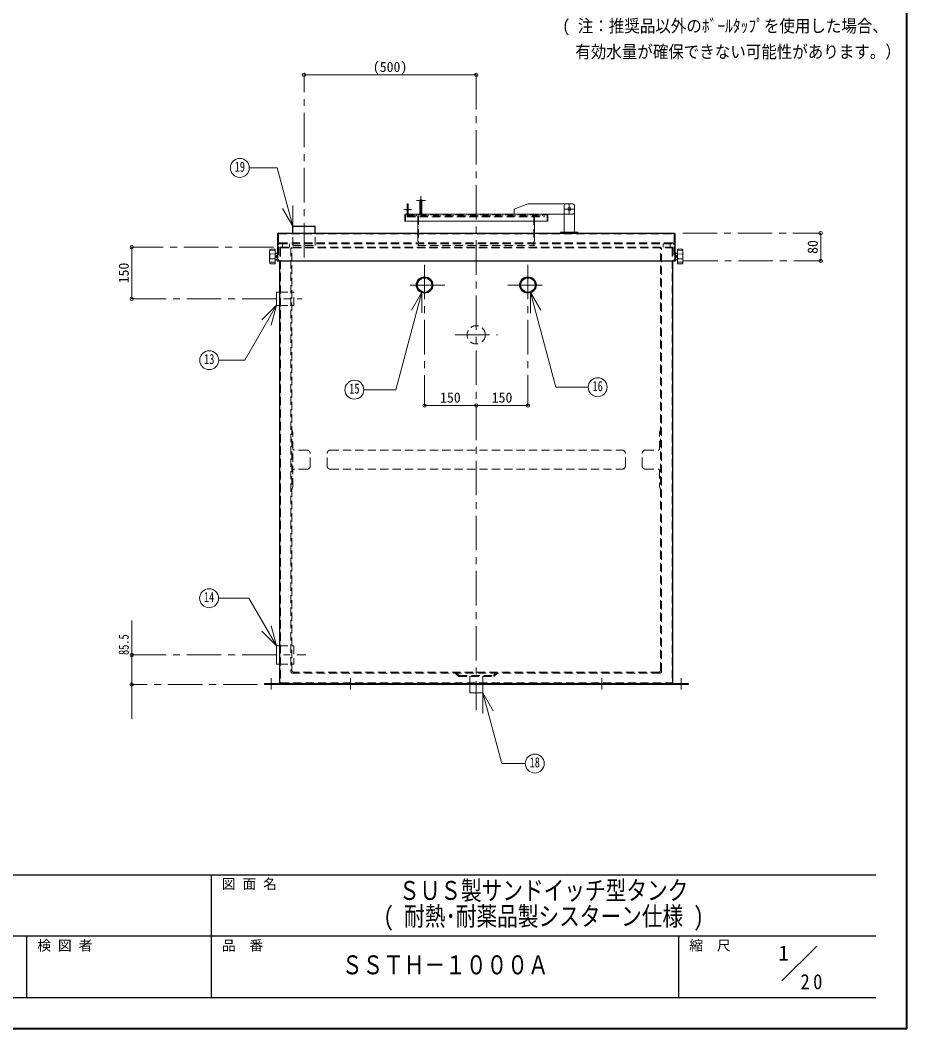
# Model space of a CAD drawing. Units: millimetres at full size, sheet at 1:20. Extents: x -4246 to 3854, y -2716 to 2904.
# Drawn here: x 1280 to 3854, y -2716 to 212 of the extents above; entities that cross this region are included whole.
import ezdxf
from ezdxf.enums import TextEntityAlignment as Align

# ---------------------------------------------------------------- set-up
doc = ezdxf.new("R2010")
doc.units = ezdxf.units.MM
doc.header["$LTSCALE"] = 20
doc.header["$PDMODE"] = 32
doc.header["$PDSIZE"] = 10
doc.linetypes.add('CHAIN1', pattern=[8, 5, -1, 1, -1])
doc.linetypes.add('DASHED1', pattern=[1.8, 1.2, -0.6])
doc.layers.add('0-0', color=7, linetype='Continuous', lineweight=9)
doc.styles.add('ＭＳ ゴシック', font='')
doc.styles.get('ＭＳ ゴシック').set_extended_font_data('MS Gothic')

msp = doc.modelspace()

# ---------------------------------------------------------------- linework, layer by layer
at = {"layer": '0-0', "color": 1, "lineweight": 40}
for q in [(3854.4, 2903.83), (-4245.6, -2716.17)]:
    msp.add_line((3854.4, -2716.17), q, dxfattribs=at)
at = {"layer": '0-0', "color": 4, "linetype": 'CHAIN1'}
for p, q in [((2104.4, -476.67), (2104.4, 53.33)), ((2604.4, 53.33), (2604.4, -1790.67)), ((2430.9, -311.17), (2456.9, -311.17)), ((2443.9, -298.17), (2443.9, -351.17)), ((2416.9, -337.17), (2393.9, -337.17)), ((2860.9, -336.17), (2887.9, -336.17)), ((2874.4, -322.67), (2874.4, -349.67)), ((3203.9, -406.17), (3604.4, -406.17)), ((2015.9, -446.67), (1604.4, -446.67)), ((3205.9, -486.17), (3604.4, -486.17)), ((2454.4, -498.17), (2454.4, -906.67)), ((2754.4, -498.17), (2754.4, -906.67)), ((2512.9, -556.67), (2395.9, -556.67)), ((2695.9, -556.67), (2812.9, -556.67)), ((1604.4, -596.67), (2099.4, -596.67)), ((2542.9, -701.17), (2665.9, -701.17)), ((1604.4, -1630.67), (2109.4, -1630.67)), ((2009.4, -1698.17), (2009.4, -1731.17)), ((2239.4, -1698.17), (2239.4, -1731.17)), ((2969.4, -1698.17), (2969.4, -1731.17)), ((3199.4, -1698.17), (3199.4, -1731.17)), ((1969.4, -1716.17), (1604.4, -1716.17))]:
    msp.add_line(p, q, dxfattribs=at)
at = {"layer": '0-0', "color": 4}
for p, q in [((2604.4, 53.33), (2104.4, 53.33)), ((2714.4, -336.17), (2754.4, -321.17)), ((2754.4, -321.17), (2864.4, -321.17)), ((2714.4, -336.17), (2714.4, -351.17)), ((2809.9, -351.17), (2859.4, -351.17)), ((2434.9, -371.17), (2434.9, -406.17)), ((2773.9, -371.17), (2773.9, -406.17)), ((3604.4, -406.17), (3604.4, -486.17)), ((1604.4, -446.67), (1604.4, -596.67)), ((2454.4, -906.67), (2604.4, -906.67)), ((2604.4, -906.67), (2754.4, -906.67)), ((1604.4, -1530.67), (1604.4, -1816.17))]:
    msp.add_line(p, q, dxfattribs=at)
at = {"layer": '0-0', "lineweight": 18}
for p, q in [((2026.71, -216.5), (1945.66, -216.5)), ((2072.11, -385.94), (2026.71, -216.5)), ((2403.9, -321.17), (2403.9, -351.17)), ((2440.9, -311.17), (2440.9, -351.17)), ((2446.9, -311.17), (2446.9, -351.17)), ((2884.4, -321.17), (2864.4, -321.17)), ((2072.11, -385.94), (2042.11, -333.98)), ((2072.11, -385.94), (2072.11, -325.94)), ((2398.9, -351.17), (2809.9, -351.17)), ((2859.4, -326.17), (2859.4, -404.17)), ((2889.4, -326.17), (2889.4, -404.17)), ((2396.9, -353.17), (2396.9, -371.17)), ((2396.9, -371.17), (2811.9, -371.17)), ((2811.9, -353.17), (2811.9, -371.17)), ((2004.4, -484.91), (2004.4, -462.44)), ((2004.41, -461.91), (2004.8, -454.53)), ((2020.4, -456.74), (2005.85, -457.22)), ((2020.4, -466.82), (2005.85, -466.33)), ((2019.88, -452.21), (2006.73, -452.63)), ((2020.4, -494.64), (2020.4, -452.71)), ((2025.94, -464.14), (2020.4, -463.67)), ((2026.4, -461.17), (2027.9, -461.17)), ((2026.4, -461.17), (2026.4, -486.17)), ((3182.4, -461.17), (3180.9, -461.17)), ((3182.86, -464.14), (3188.4, -463.67)), ((3188.4, -494.64), (3188.4, -452.71)), ((3188.4, -456.74), (3202.94, -457.22)), ((3188.4, -466.82), (3202.94, -466.33)), ((3188.91, -452.21), (3202.06, -452.63)), ((3204.38, -461.91), (3203.99, -454.53)), ((3204.4, -484.91), (3204.4, -462.44)), ((2004.41, -485.44), (2004.8, -492.82)), ((2020.4, -480.53), (2005.85, -481.01)), ((2020.4, -490.61), (2005.85, -490.12)), ((2019.88, -495.14), (2006.73, -494.71)), ((2025.94, -483.21), (2020.4, -483.67)), ((2023.15, -471.32), (2023.15, -476.02)), ((2023.77, -470.67), (2026.4, -470.67)), ((2023.77, -473.67), (2026.4, -473.67)), ((2023.77, -476.67), (2026.4, -476.67)), ((2026.4, -486.17), (2027.9, -486.17)), ((3185.02, -470.67), (3182.4, -470.67)), ((3185.02, -473.67), (3182.4, -473.67)), ((3185.02, -476.67), (3182.4, -476.67)), ((3182.86, -483.21), (3188.4, -483.67)), ((3185.65, -471.32), (3185.65, -476.02)), ((3188.4, -480.53), (3202.94, -481.01)), ((3188.4, -490.61), (3202.94, -490.12)), ((3188.91, -495.14), (3202.06, -494.71)), ((3204.38, -485.44), (3203.99, -492.82)), ((2446.76, -577.57), (2416.76, -629.54)), ((2446.76, -577.57), (2446.76, -637.57)), ((2761.46, -577.95), (2761.46, -637.95)), ((2761.46, -577.95), (2791.46, -629.91)), ((2761.46, -577.95), (2835.27, -853.41)), ((2024.53, -615.45), (1932.49, -774.88)), ((2024.53, -615.45), (1982.1, -657.88)), ((2024.53, -615.45), (2009, -673.41)), ((2024.4, -615.67), (2033.9, -615.67)), ((1856.87, -774.88), (1932.49, -774.88)), ((2929.4, -853.41), (2835.27, -853.41)), ((1856.34, -1466.06), (1944.66, -1466.06)), ((2024.41, -1604.19), (1944.66, -1466.06)), ((2024.41, -1604.19), (2008.88, -1546.23)), ((2024.41, -1604.19), (1981.98, -1561.76)), ((2024.4, -1604.17), (2033.9, -1604.17)), ((2585.4, -1716.17), (2585.4, -1740.67)), ((2623.4, -1716.17), (2623.4, -1740.67)), ((2585.4, -1740.67), (2623.4, -1740.67)), ((2623.33, -1740.58), (2653.33, -1792.54)), ((2623.33, -1740.58), (2623.33, -1800.58)), ((2623.33, -1740.58), (2678.35, -1945.91)), ((2746.83, -1945.91), (2678.35, -1945.91)), ((3491.95, -2577.19), (3592.97, -2476.17))]:
    msp.add_line(p, q, dxfattribs=at)
at = {"layer": '0-0', "color": 4, "linetype": 'DASHED1'}
for p, q in [((2400.65, -351.17), (2400.65, -353.17)), ((2406.9, -331.17), (2403.9, -331.17)), ((2406.9, -343.17), (2403.9, -343.17)), ((2403.9, -351.17), (2403.9, -358.17)), ((2406.9, -351.17), (2406.9, -358.17)), ((2410.15, -351.17), (2410.15, -353.17)), ((2859.4, -351.17), (2884.4, -351.17)), ((2398.9, -354.17), (2398.9, -371.17)), ((2399.9, -353.17), (2808.9, -353.17)), ((2403.9, -358.17), (2801.9, -358.17)), ((2406.9, -356.17), (2801.9, -356.17)), ((2411.9, -353.17), (2411.9, -356.17)), ((2431.9, -353.17), (2431.9, -356.17)), ((2434.9, -359.17), (2434.9, -371.17)), ((2436.9, -358.17), (2436.9, -441.67)), ((2771.9, -358.17), (2771.9, -441.67)), ((2773.9, -359.17), (2773.9, -371.17)), ((2776.9, -353.17), (2776.9, -356.17)), ((2796.9, -353.17), (2796.9, -356.17)), ((2801.9, -356.17), (2801.9, -358.17)), ((2809.9, -354.17), (2809.9, -371.17)), ((2434.9, -406.17), (2434.9, -441.67)), ((2773.9, -406.17), (2773.9, -441.67)), ((2061.9, -446.67), (2061.9, -436.67)), ((3146.9, -446.67), (3146.9, -436.67)), ((2434.9, -441.67), (2773.9, -441.67)), ((2033.9, -577.67), (2074.4, -577.67)), ((2074.4, -615.67), (2074.4, -577.67)), ((2033.9, -615.67), (2074.4, -615.67)), ((2069.4, -975.17), (2072.4, -985.17)), ((2072.4, -1141.67), (2072.4, -985.67)), ((3139.4, -975.17), (3136.4, -985.17)), ((3136.4, -1032.67), (3136.4, -985.67)), ((2112.4, -1035.67), (2075.4, -1035.67)), ((2122.4, -1081.67), (2122.4, -1045.67)), ((3086.4, -1081.67), (3086.4, -1045.67)), ((3096.4, -1035.67), (3133.4, -1035.67)), ((2112.4, -1091.67), (2075.4, -1091.67)), ((3096.4, -1091.67), (3133.4, -1091.67)), ((3136.4, -1094.67), (3136.4, -1141.67)), ((2069.4, -1151.67), (2072.4, -1141.67)), ((3139.4, -1151.67), (3136.4, -1141.67)), ((2033.9, -1604.17), (2074.4, -1604.17)), ((2074.4, -1604.17), (2074.4, -1657.17)), ((2033.9, -1657.17), (2074.4, -1657.17)), ((2544.4, -1680.67), (2554.4, -1690.67)), ((2554.4, -1690.67), (2654.4, -1690.67)), ((2585.4, -1716.17), (2585.4, -1690.67)), ((2623.4, -1716.17), (2623.4, -1690.67)), ((2664.4, -1680.67), (2654.4, -1690.67)), ((2665.64, -1683.67), (2655.64, -1693.67)), ((2002.4, -1713.17), (2002.4, -1716.17)), ((2016.4, -1713.17), (2016.4, -1716.17)), ((3192.4, -1713.17), (3192.4, -1716.17)), ((3206.4, -1713.17), (3206.4, -1716.17))]:
    msp.add_line(p, q, dxfattribs=at)
at = {"layer": '0-0', "color": 5, "lineweight": 25}
for p, q in [((2027.9, -408.17), (2027.9, -486.17)), ((2029.9, -406.17), (3178.9, -406.17)), ((2071.9, -385.67), (2136.9, -385.67)), ((2071.9, -406.17), (2071.9, -385.67)), ((2136.9, -406.17), (2136.9, -385.67)), ((2899.4, -404.17), (2849.4, -404.17)), ((2849.4, -404.17), (2849.4, -406.17)), ((2899.4, -404.17), (2899.4, -406.17)), ((3180.9, -408.17), (3180.9, -486.17)), ((2027.9, -486.17), (3180.9, -486.17)), ((2033.9, -1711.17), (2033.9, -486.17)), ((3174.9, -1711.17), (3174.9, -486.17)), ((1989.4, -1713.17), (1989.4, -1716.17))]:
    msp.add_line(p, q, dxfattribs=at)
at = {"layer": '0-0', "linetype": 'DASHED1', "lineweight": 18}
for p, q in [((2029.9, -409.17), (2029.9, -486.17)), ((2030.9, -408.17), (3177.9, -408.17)), ((2071.9, -441.67), (2071.9, -406.17)), ((2136.9, -441.67), (2136.9, -406.17)), ((3178.9, -409.17), (3178.9, -486.17)), ((2032.9, -436.67), (3175.9, -436.67)), ((3172.9, -433.67), (2035.9, -433.67)), ((2041.9, -446.67), (2041.9, -436.67)), ((3166.9, -446.67), (3166.9, -436.67)), ((2033.9, -448.67), (2033.9, -486.17)), ((2035.9, -446.67), (3172.9, -446.67)), ((2035.9, -449.67), (2035.9, -1710.17)), ((2036.9, -448.67), (3171.9, -448.67)), ((2066.4, -448.67), (2066.4, -1678.67)), ((2069.4, -1675.67), (2069.4, -446.67)), ((2071.9, -441.67), (2136.9, -441.67)), ((3139.4, -1675.67), (3139.4, -446.67)), ((3142.4, -1678.67), (3142.4, -448.67)), ((3172.9, -449.67), (3172.9, -1710.17)), ((3174.9, -448.67), (3174.9, -486.17)), ((2171.4, -1081.67), (2171.4, -1045.67)), ((2181.4, -1035.67), (3027.4, -1035.67)), ((3037.4, -1081.67), (3037.4, -1045.67)), ((2181.4, -1091.67), (3027.4, -1091.67)), ((3137.4, -1683.67), (2071.4, -1683.67)), ((3134.4, -1680.67), (2074.4, -1680.67)), ((2036.9, -1711.17), (3171.9, -1711.17)), ((2053.9, -1711.67), (2053.9, -1713.17)), ((2232.4, -1713.17), (2232.4, -1716.17)), ((2246.4, -1713.17), (2246.4, -1716.17)), ((2962.4, -1713.17), (2962.4, -1716.17)), ((2976.4, -1713.17), (2976.4, -1716.17)), ((3154.9, -1711.17), (3154.9, -1713.17))]:
    msp.add_line(p, q, dxfattribs=at)
at = {"layer": '0-0', "color": 6, "lineweight": 25}
for p, q in [((-4155.6, -2269.03), (3764.4, -2269.03)), ((1835.83, -2626.17), (1835.83, -2269.03)), ((3764.4, -2447.6), (-307.03, -2447.6)), ((1300.11, -2626.17), (1300.11, -2447.6)), ((3192.97, -2626.17), (3192.97, -2447.6)), ((3764.4, -2626.17), (-4155.6, -2626.17))]:
    msp.add_line(p, q, dxfattribs=at)
at = {"layer": '0-0', "lineweight": 18}
for points in [[(2403.9, -321.17), (2406.9, -321.17), (2406.9, -351.17)], [(3182.4, -461.17), (3182.4, -486.17), (3180.9, -486.17)], [(2024.4, -615.67), (2024.4, -577.67), (2033.9, -577.67)], [(2446.76, -577.57), (2370.93, -860.58), (2278.15, -860.58)], [(2024.4, -1604.17), (2024.4, -1657.17), (2033.9, -1657.17)]]:
    msp.add_lwpolyline(points, dxfattribs=at)
at = {"layer": '0-0', "color": 4, "linetype": 'DASHED1'}
msp.add_lwpolyline([(2543.15, -1683.67), (2553.15, -1693.67), (2655.64, -1693.67)], dxfattribs=at)
at = {"layer": '0-0', "color": 5, "lineweight": 25}
msp.add_lwpolyline([(1989.4, -1713.17), (3219.4, -1713.17), (3219.4, -1716.17), (1989.4, -1716.17)], dxfattribs=at)
at = {"layer": '0-0', "lineweight": 18}
for centre, radius in [((1918.16, -216.5), 27.5), ((2874.4, -336.17), 4.5), ((1829.37, -774.88), 27.5), ((2250.65, -860.58), 27.5), ((2956.9, -853.41), 27.5), ((1828.84, -1466.06), 27.5), ((2774.33, -1945.91), 27.5)]:
    msp.add_circle(centre, radius, dxfattribs=at)
at = {"layer": '0-0', "color": 5, "lineweight": 25}
for centre, radius in [((2454.4, -556.67), 23.5), ((2454.4, -556.67), 21.35), ((2754.4, -556.67), 23.5), ((2754.4, -556.67), 21.35)]:
    msp.add_circle(centre, radius, dxfattribs=at)
at = {"layer": '0-0', "color": 4, "linetype": 'DASHED1'}
msp.add_circle((2604.4, -701.17), 26.5, dxfattribs=at)
at = {"layer": '0-0', "lineweight": 18}
for centre, radius, start, end in [((2443.9, -311.17), 3, 360, 180), ((2864.4, -326.17), 5, 90, 180), ((2884.4, -326.17), 5, 0, 90), ((2398.9, -353.17), 2, 90, 180), ((2809.9, -353.17), 2, 0, 90), ((2014.4, -462.44), 10, 176.98087, 180), ((2006.8, -454.63), 2, 91.84585, 176.98087), ((2059.23, -473.67), 54.34, 172.70127, 187.29873), ((2005.83, -466.83), 0.5, 88.09085, 172.70127), ((2015.35, -454.25), 9.96, 178.90936, 197.37998), ((2007.47, -454.17), 2.07, 141.26695, 176.97243), ((2019.9, -452.71), 0.5, 0, 91.84585), ((2025.9, -464.63), 0.5, 0, 85.23636), ((3182.9, -464.63), 0.5, 94.76364, 180), ((3188.9, -452.71), 0.5, 88.15415, 180), ((3202, -454.63), 2, 3.01913, 88.15415), ((3193.44, -454.25), 9.96, 342.62002, 1.09064), ((3202.96, -466.83), 0.5, 7.29873, 91.90915), ((3201.33, -454.17), 2.07, 3.02757, 38.73305), ((3149.56, -473.67), 54.34, 352.70127, 7.29873), ((3194.4, -462.44), 10, 0, 3.01913), ((2014.4, -484.91), 10, 180, 183.01913), ((2006.8, -492.71), 2, 183.01913, 268.15415), ((2005.83, -480.51), 0.5, 187.29873, 271.90915), ((2015.35, -493.1), 9.96, 162.62002, 181.09064), ((2007.47, -493.18), 2.07, 183.02757, 218.73305), ((2019.9, -494.64), 0.5, 268.15415, 0), ((2025.25, -472.17), 2.11, 134.62454, 225.37546), ((2024.71, -472.2), 1.79, 121.62812, 150.75937), ((2025.25, -475.17), 2.11, 134.62454, 225.37546), ((2024.71, -475.14), 1.79, 209.24063, 238.37188), ((2025.9, -482.71), 0.5, 274.76364, 0), ((3182.9, -482.71), 0.5, 180, 265.23636), ((3184.08, -472.2), 1.79, 29.24063, 58.37188), ((3183.54, -472.17), 2.11, 314.62454, 45.37546), ((3183.54, -475.17), 2.11, 314.62454, 45.37546), ((3184.08, -475.14), 1.79, 301.62812, 330.75937), ((3188.9, -494.64), 0.5, 180, 271.84585), ((3202, -492.71), 2, 271.84585, 356.98087), ((3202.96, -480.51), 0.5, 268.09085, 352.70127), ((3193.44, -493.1), 9.96, 358.90936, 17.37998), ((3201.33, -493.18), 2.07, 321.26695, 356.97243), ((3194.4, -484.91), 10, 356.98087, 0)]:
    msp.add_arc(centre, radius, start, end, dxfattribs=at)
at = {"layer": '0-0', "color": 4, "linetype": 'DASHED1'}
for centre, radius, start, end in [((2443.9, -311.17), 3, 180, 0), ((2884.4, -346.17), 5, 270, 0), ((2399.9, -354.17), 1, 90, 180), ((2433.9, -359.17), 1, 0, 90), ((2434.9, -358.17), 2, 0, 90), ((2773.9, -358.17), 2, 90, 180), ((2774.9, -359.17), 1, 90, 180), ((2808.9, -354.17), 1, 0, 90), ((2075.4, -1032.67), 3, 180, 270), ((2112.4, -1045.67), 10, 0, 90), ((3096.4, -1045.67), 10, 90, 180), ((3133.4, -1032.67), 3, 270, 0), ((2112.4, -1081.67), 10, 270, 0), ((3096.4, -1081.67), 10, 180, 270), ((2075.4, -1094.67), 3, 90, 180), ((3133.4, -1094.67), 3, 0, 90)]:
    msp.add_arc(centre, radius, start, end, dxfattribs=at)
at = {"layer": '0-0', "color": 5, "lineweight": 25}
for centre, start, end in [((2029.9, -408.17), 90, 180), ((3178.9, -408.17), 0, 90), ((2035.9, -1711.17), 180, 270), ((3172.9, -1711.17), 270, 0)]:
    msp.add_arc(centre, 2, start, end, dxfattribs=at)
at = {"layer": '0-0', "linetype": 'DASHED1', "lineweight": 18}
for centre, radius, start, end in [((2030.9, -409.17), 1, 90, 180), ((3177.9, -409.17), 1, 0, 90), ((2035.9, -439.67), 6, 90, 180), ((2032.9, -439.67), 3, 90, 180), ((3172.9, -439.67), 6, 0, 90), ((3175.9, -439.67), 3, 0, 90), ((2035.9, -448.67), 2, 90, 180), ((2036.9, -449.67), 1, 90, 180), ((3171.9, -449.67), 1, 0, 90), ((3172.9, -448.67), 2, 0, 90), ((2181.4, -1045.67), 10, 90, 180), ((3027.4, -1045.67), 10, 0, 90), ((2181.4, -1081.67), 10, 180, 270), ((3027.4, -1081.67), 10, 270, 0), ((2071.4, -1678.67), 5, 180, 270), ((2074.4, -1675.67), 5, 180, 270), ((3134.4, -1675.67), 5, 270, 0), ((3137.4, -1678.67), 5, 270, 0), ((2036.9, -1710.17), 1, 180, 270), ((3171.9, -1710.17), 1, 270, 0)]:
    msp.add_arc(centre, radius, start, end, dxfattribs=at)
at = {"layer": '0-0', "color": 1}
for p in [(2104.4, 53.33), (2604.4, 53.33), (3604.4, -406.17), (1604.4, -446.67), (3604.4, -486.17), (1604.4, -596.67), (2454.4, -906.67), (2604.4, -906.67), (2754.4, -906.67), (1604.4, -1630.67), (1604.4, -1716.17)]:
    msp.add_point(p, dxfattribs=at)

# ---------------------------------------------------------------- texts
at = {"layer": '0-0', "style": 'ＭＳ ゴシック'}
for s, height, width, p in [('( 注：推奨品以外のﾎﾞｰﾙﾀｯﾌﾟを使用した場合、', 36.66, 0.9, (2854.4, 166.33)), ('有効水量が確保できない可能性があります。）', 36.66, 0.9, (2891.9, 91.33)), ('19', 29.33, 0.75, (1903.16, -236.5)), ('13', 29.33, 0.75, (1814.37, -794.88)), ('15', 29.33, 0.75, (2235.65, -880.58)), ('16', 29.33, 0.75, (2941.9, -873.41)), ('14', 29.33, 0.75, (1813.84, -1486.06)), ('18', 29.33, 0.75, (2759.33, -1965.91)), ('ＳＵＳ製サンドイッチ型タンク', 54.99, 0.8, (2380.11, -2358.32)), ('( 耐熱･耐薬品製シスターン仕様 )', 54.99, 0.8, (2335.11, -2433.32)), ('ＳＳＴＨ－１０００Ａ', 54.99, 0.8, (2214.4, -2574.39))]:
    msp.add_text(s, height=height, dxfattribs=dict(at, width=width)).set_placement(p, align=Align.BOTTOM_LEFT)
for s, height, p in [('(500)', 29.33, (2304.4, 53.33)), ('150', 29.33, (2499.4, -906.67)), ('150', 29.33, (2649.4, -906.67)), ('図 面 名', 29.33, (1865.83, -2319.03)), ('検 図 者', 29.33, (1330.11, -2497.6)), ('品\u3000番', 29.33, (1865.83, -2497.6)), ('縮\u3000尺', 29.33, (3222.97, -2497.6)), ('1', 43.99, (3481.79, -2531.22))]:
    msp.add_text(s, height=height, dxfattribs=at).set_placement(p, align=Align.BOTTOM_LEFT)
for s, p in [('80', (3604.4, -466.17)), ('150', (1604.4, -551.67))]:
    msp.add_text(s, height=29.33, rotation=90, dxfattribs=at).set_placement(p, align=Align.BOTTOM_LEFT)
at = {"layer": '0-0', "style": 'ＭＳ ゴシック', "width": 0.75}
msp.add_text('85.5', height=29.33, rotation=90, dxfattribs=at).set_placement((1604.4, -1630.67), align=Align.BOTTOM_LEFT)
at = {"layer": '0-0', "insert": (3545.73, -2601.98), "char_height": 43.99, "attachment_point": 7, "style": 'ＭＳ ゴシック'}
msp.add_mtext('\\T1.36;\\W0.9;20', dxfattribs=at)

doc.saveas('drawing.dxf')
